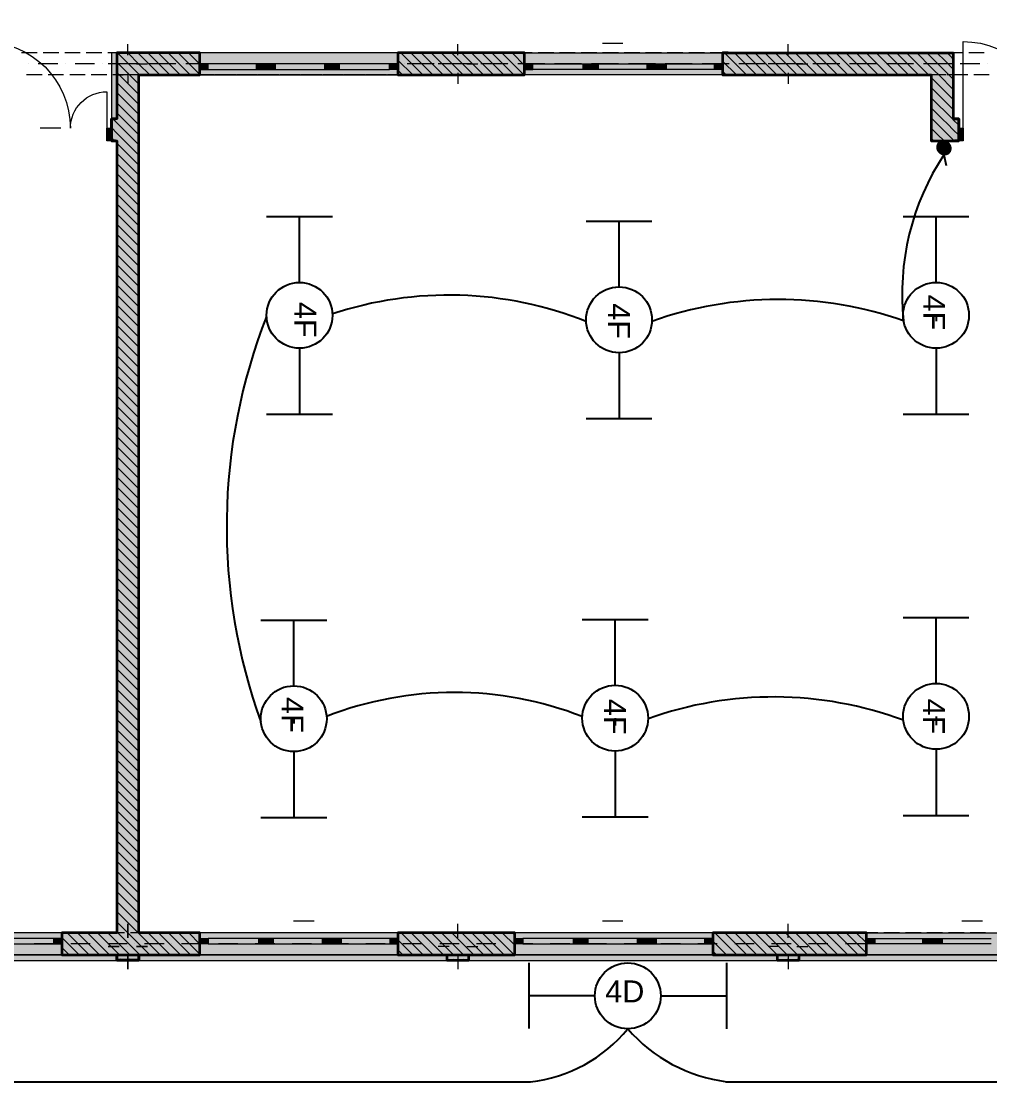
# Model space of a CAD drawing. Header units: inches. Extents: x 206002 to 410047, y 60394 to 83306.
# Drawn here: x 251650 to 260475, y 62708 to 72376 of the extents above; entities that cross this region are included whole.
import ezdxf

# ---------------------------------------------------------------- set-up
doc = ezdxf.new("R2010")
doc.units = ezdxf.units.IN
doc.header["$MEASUREMENT"] = 0
for name, color, linetype in [('LIGHTING', 1, 'Continuous'), ('PDF_Annotation - Text', 7, 'Continuous'), ('PDF_Structural - Bearing', 7, 'Continuous')]:
    doc.layers.add(name, color=color, linetype=linetype)
doc.styles.get("Standard").update_dxf_attribs({"font": 'arial.ttf'})

msp = doc.modelspace()

# ---------------------------------------------------------------- hatches: boundary and pattern name
at = {"layer": 'LIGHTING'}
h = msp.add_hatch(dxfattribs=at)
h.set_pattern_fill('ANSI31', color=1)
h.set_pattern_definition([(45, (8846.19801, -1.31773), (-0.08838834765, 0.08838834765), [])])
h.paths.add_polyline_path([(260122.9, 71223.3, 0.319475), (260079.9, 71283.6), (260038.1, 71283.6, 0.319475), (259995.1, 71223.3, 1)])

# ---------------------------------------------------------------- linework, layer by layer
for p, q in [((260057.5, 71158.5), (260076.8, 71060.6)), ((253885.6, 70594.7), (254485.6, 70594.7)), ((254185.6, 69994.7), (254185.6, 70594.7)), ((259685.6, 70594.7), (260285.6, 70594.7)), ((259985.6, 69994.7), (259985.6, 70594.7)), ((256797.4, 70553.3), (257397.4, 70553.3)), ((257097.4, 69953.3), (257097.4, 70553.3)), ((259985.6, 69694.7), (259985.6, 69642.1)), ((254185.6, 69394.7), (254185.6, 68794.7)), ((257097.4, 69353.3), (257097.4, 68753.3)), ((259985.6, 69394.7), (259985.6, 68794.7)), ((253885.6, 68794.7), (254485.6, 68794.7)), ((256797.4, 68753.3), (257397.4, 68753.3)), ((259685.6, 68794.7), (260285.6, 68794.7)), ((253833.3, 66917.5), (254433.3, 66917.5)), ((254133.3, 66317.5), (254133.3, 66917.5)), ((256762.3, 66922.6), (257362.3, 66922.6)), ((257062.3, 66322.6), (257062.3, 66922.6)), ((259685.6, 66939.1), (260285.6, 66939.1)), ((259985.6, 66339.1), (259985.6, 66939.1)), ((259985.6, 66039.1), (259985.6, 65958.8)), ((254133.3, 66017.5), (254133.3, 65973.4)), ((257062.3, 66023.6), (257062.3, 65956.9)), ((259985.6, 65739.1), (259985.6, 65134.5)), ((254133.3, 65717.5), (254133.3, 65117.5)), ((257062.3, 65722.6), (257062.3, 65123.6)), ((253833.3, 65117.5), (254433.3, 65117.5)), ((256762.3, 65123.6), (257362.3, 65123.6)), ((259685.6, 65134.5), (260285.6, 65134.5)), ((256275.3, 63793.3), (256275.3, 63193.3)), ((258076.8, 63791.9), (258076.8, 63191.9)), ((256876.8, 63491.9), (256275.3, 63491.9)), ((257476.8, 63491.9), (258076.8, 63491.9)), ((249038.1, 62708.3), (256289.9, 62708.3)), ((258069.6, 62708.3), (262396, 62708.3))]:
    msp.add_line(p, q, dxfattribs=at)
for centre in [(254185.6, 69694.7), (259985.6, 69694.7), (257097.4, 69653.3), (257062.3, 66022.6), (259985.6, 66039.1), (254133.3, 66017.5), (257176.8, 63491.9)]:
    msp.add_circle(centre, 300, dxfattribs=at)
for centre, radius, start, end in [((261979.5, 69890.1), 2302.8, 146.57763, 186.12538), ((255548.5, 66494.2), 3384.5, 68.33929, 108.3083), ((258549.9, 66402.7), 3436.3, 70.62545, 109.60071), ((258750.3, 67769.7), 5228.2, 158.5054, 199.91079), ((255596, 63053.3), 3203.8, 68.64432, 111.29338), ((258505.4, 62819.8), 3396.1, 69.62665, 109.66934), ((256139.9, 64040.3), 1339.7, 276.50019, 320.71007), ((258256.8, 64126.5), 1428.6, 220.87447, 262.81046)]:
    msp.add_arc(centre, radius, start, end, dxfattribs=at)
at = {"layer": 'PDF_Annotation - Text', "lineweight": 9}
for points in [[(256945.8, 72176.4), (257132.9, 72176.4)], [(251823.4, 71403.3), (252010.2, 71403.3)], [(254132.4, 64174.6), (254319.5, 64174.6)], [(256945.8, 64174.6), (257132.9, 64174.6)], [(260220.8, 64174.6), (260407.9, 64174.6)]]:
    msp.add_lwpolyline(points, dxfattribs=at)
at = {"layer": 'PDF_Structural - Bearing', "lineweight": 18}
msp.add_lwpolyline([(271070.4, 74292.9), (240590.2, 74292.9), (240590.2, 81254.4), (237582.3, 81254.4), (237582.3, 74292.9), (207102.1, 74292.9), (207102.1, 65369.4), (216627.1, 65369.4), (216627.1, 63865.4), (261745.9, 63865.4), (261745.9, 65369.4), (271070.4, 65369.4)], close=True, dxfattribs=at)
for points in [[(251308.4, 71400.2), (251308.4, 72190.3, -0.414213), (252098.5, 71400.2, -0.414195), (252431.4, 71733.1), (252431.4, 71400.2)], [(260231.9, 71400.2), (260231.9, 72190.3, -0.414212), (261022, 71400.2, -0.414195), (261354.9, 71733.1), (261354.9, 71400.2)]]:
    msp.add_lwpolyline(points, format="xyb", dxfattribs=at)
at = {"layer": 'PDF_Structural - Bearing', "lineweight": 0}
for points in [[(252621.9, 72067), (252621.9, 72167.3)], [(255629.8, 72067), (255629.8, 72167.3)], [(258637.7, 72067), (258637.7, 72167.3)], [(252541.7, 71986.8), (252441.4, 71986.8)], [(252621.9, 71986.8), (252621.9, 71986.8)], [(252702.1, 71986.8), (252802.3, 71986.8)], [(255549.6, 71986.8), (255449.3, 71986.8)], [(255629.8, 71986.8), (255629.8, 71986.8)], [(255710, 71986.8), (255810.3, 71986.8)], [(258557.5, 71986.8), (258457.2, 71986.8)], [(258637.7, 71986.8), (258637.7, 71986.8)], [(258717.9, 71986.8), (258818.2, 71986.8)], [(252621.9, 71906.6), (252621.9, 71806.3)], [(255629.8, 71906.6), (255629.8, 71806.3)], [(258637.7, 71906.6), (258637.7, 71806.3)], [(252621.9, 64021.5), (252621.9, 64146.8)], [(255629.8, 64021.5), (255629.8, 64146.8)], [(258637.7, 64021.5), (258637.7, 64146.8)], [(252541.7, 63941.3), (252441.4, 63941.3)], [(252621.9, 63941.3), (252621.9, 63941.3)], [(252621.9, 63941.3), (252621.9, 63941.3)], [(252621.9, 63941.3), (252621.9, 63941.3)], [(252702.1, 63941.3), (252802.3, 63941.3)], [(255549.6, 63941.3), (255449.3, 63941.3)], [(255629.8, 63941.3), (255629.8, 63941.3)], [(255710, 63941.3), (255810.3, 63941.3)], [(258557.5, 63941.3), (258457.2, 63941.3)], [(258637.7, 63941.3), (258637.7, 63941.3)], [(258717.9, 63941.3), (258818.2, 63941.3)], [(252621.9, 63861.1), (252621.9, 63735.8)], [(255629.8, 63861.1), (255629.8, 63735.8)], [(258637.7, 63861.1), (258637.7, 63735.8)]]:
    msp.add_lwpolyline(points, dxfattribs=at)
at = {"layer": 'PDF_Structural - Bearing', "lineweight": 18}
for points in [[(261745.9, 63951.2), (261745.9, 63865.4), (216627.1, 63865.4), (216627.1, 63815.3), (261796, 63815.3), (261796, 63865.4), (261796, 65319.2), (264753.8, 65319.2), (264803.9, 65319.2), (264803.9, 72087), (264753.8, 72087), (264753.8, 65369.4), (261796, 65369.4), (261745.9, 65369.4), (261745.9, 63865.4), (261668.3, 63865.4)], [(251795.5, 72087), (251654, 72087)], [(251991.6, 72087), (251850.1, 72087)], [(252187.7, 72087), (252046.3, 72087)], [(252383.8, 72087), (252242.4, 72087)], [(252580, 72087), (252438.5, 72087)], [(252578, 72087), (252521.6, 72087), (252471.5, 72087), (252471.5, 71485.5), (252521.6, 71485.5), (252521.6, 71886.5), (252578, 71886.5)], [(252774.1, 72087), (252632.6, 72087)], [(252776.1, 72087), (252634.6, 72087)], [(252970.2, 72087), (252828.7, 72087)], [(252972.2, 72087), (252830.7, 72087)], [(253166.3, 72087), (253024.8, 72087)], [(253168.3, 72087), (253026.8, 72087)], [(253362.4, 72087), (253220.9, 72087)], [(253364.5, 72087), (253223, 72087)], [(253558.5, 72087), (253417.1, 72087)], [(253560.6, 72087), (253419.2, 72087)], [(253754.8, 72087), (253613.2, 72087)], [(253756.8, 72087), (253615.3, 72087)], [(253950.9, 72087), (253809.4, 72087)], [(253952.9, 72087), (253811.4, 72087)], [(254147, 72087), (254005.5, 72087)], [(254149, 72087), (254007.5, 72087)], [(254343.1, 72087), (254201.6, 72087)], [(254345.1, 72087), (254203.6, 72087)], [(254539.2, 72087), (254397.7, 72087)], [(254541.2, 72087), (254399.8, 72087)], [(254735.3, 72087), (254593.9, 72087)], [(254737.3, 72087), (254595.9, 72087)], [(254931.4, 72087), (254790, 72087)], [(254933.5, 72087), (254792, 72087)], [(255127.6, 72087), (254986.1, 72087)], [(255129.7, 72087), (254988.1, 72087)], [(255323.7, 72087), (255182.2, 72087)], [(255325.8, 72087), (255184.3, 72087)], [(255519.9, 72087), (255378.3, 72087)], [(255521.9, 72087), (255380.4, 72087)], [(255716, 72087), (255574.5, 72087)], [(255718, 72087), (255576.5, 72087)], [(255912.1, 72087), (255770.7, 72087)], [(255914.1, 72087), (255772.7, 72087)], [(256108.2, 72087), (255966.8, 72087)], [(256110.3, 72087), (255968.8, 72087)], [(256304.4, 72087), (256162.9, 72087)], [(256306.4, 72087), (256164.9, 72087)], [(256500.5, 72087), (256359, 72087)], [(256502.5, 72087), (256361, 72087)], [(256696.6, 72087), (256555.1, 72087)], [(256698.6, 72087), (256557.1, 72087)], [(256892.7, 72087), (256751.2, 72087)], [(256894.8, 72087), (256753.2, 72087)], [(257088.8, 72087), (256947.4, 72087)], [(257090.9, 72087), (256949.5, 72087)], [(257285, 72087), (257143.5, 72087)], [(257287.1, 72087), (257145.6, 72087)], [(257481.2, 72087), (257339.7, 72087)], [(257483.2, 72087), (257341.7, 72087)], [(257677.3, 72087), (257535.8, 72087)], [(257679.3, 72087), (257537.8, 72087)], [(257873.4, 72087), (257731.9, 72087)], [(257875.4, 72087), (257733.9, 72087)], [(258069.5, 72087), (257928, 72087)], [(258071.5, 72087), (257930, 72087)], [(258265.6, 72087), (258124.2, 72087)], [(258267.6, 72087), (258126.2, 72087)], [(258461.7, 72087), (258320.3, 72087)], [(258463.7, 72087), (258322.3, 72087)], [(258657.9, 72087), (258516.4, 72087)], [(258660, 72087), (258518.4, 72087)], [(258854, 72087), (258712.5, 72087)], [(258856.1, 72087), (258714.6, 72087)], [(259050.2, 72087), (258908.6, 72087)], [(259052.2, 72087), (258910.7, 72087)], [(259246.3, 72087), (259104.8, 72087)], [(259248.3, 72087), (259106.8, 72087)], [(259442.4, 72087), (259301, 72087)], [(259444.4, 72087), (259303, 72087)], [(259638.5, 72087), (259497.1, 72087)], [(259640.5, 72087), (259499.1, 72087)], [(259834.7, 72087), (259693.2, 72087)], [(259836.7, 72087), (259695.2, 72087)], [(260030.8, 72087), (259889.3, 72087)], [(260032.8, 72087), (259891.3, 72087)], [(260141.7, 72087), (260085.4, 72087)], [(260228.9, 72087), (260087.4, 72087)], [(260425.1, 72087), (260283.5, 72087)], [(251840.9, 71886.5), (251699.4, 71886.5)], [(252037, 71886.5), (251895.6, 71886.5)], [(252233.1, 71886.5), (252091.7, 71886.5)], [(252429.3, 71886.5), (252287.8, 71886.5)], [(252625.4, 71886.5), (252483.9, 71886.5)], [(252774.1, 71886.5), (252632.6, 71886.5)], [(252821.5, 71886.5), (252680, 71886.5)], [(252970.2, 71886.5), (252828.7, 71886.5)], [(253017.6, 71886.5), (252876.1, 71886.5)], [(253166.3, 71886.5), (253024.8, 71886.5)], [(253213.8, 71886.5), (253072.3, 71886.5)], [(253362.4, 71886.5), (253220.9, 71886.5)], [(253409.9, 71886.5), (253268.5, 71886.5)], [(253558.5, 71886.5), (253417.1, 71886.5)], [(253606.1, 71886.5), (253464.6, 71886.5)], [(253754.8, 71886.5), (253613.2, 71886.5)], [(253802.2, 71886.5), (253660.7, 71886.5)], [(253950.9, 71886.5), (253809.4, 71886.5)], [(253998.3, 71886.5), (253856.8, 71886.5)], [(254147, 71886.5), (254005.5, 71886.5)], [(254194.4, 71886.5), (254052.9, 71886.5)], [(254343.1, 71886.5), (254201.6, 71886.5)], [(254390.5, 71886.5), (254249.1, 71886.5)], [(254539.2, 71886.5), (254397.7, 71886.5)], [(254586.6, 71886.5), (254445.2, 71886.5)], [(254735.3, 71886.5), (254593.9, 71886.5)], [(254782.8, 71886.5), (254641.3, 71886.5)], [(254931.4, 71886.5), (254790, 71886.5)], [(254979, 71886.5), (254837.4, 71886.5)], [(255127.6, 71886.5), (254986.1, 71886.5)], [(255175.1, 71886.5), (255033.6, 71886.5)], [(255323.7, 71886.5), (255182.2, 71886.5)], [(255371.2, 71886.5), (255229.7, 71886.5)], [(255519.9, 71886.5), (255378.3, 71886.5)], [(255567.3, 71886.5), (255425.9, 71886.5)], [(255716, 71886.5), (255574.5, 71886.5)], [(255763.4, 71886.5), (255622, 71886.5)], [(255912.1, 71886.5), (255770.7, 71886.5)], [(255959.6, 71886.5), (255818.1, 71886.5)], [(256108.2, 71886.5), (255966.8, 71886.5)], [(256155.7, 71886.5), (256014.2, 71886.5)], [(256304.4, 71886.5), (256162.9, 71886.5)], [(256351.8, 71886.5), (256210.3, 71886.5)], [(256500.5, 71886.5), (256359, 71886.5)], [(256547.9, 71886.5), (256406.4, 71886.5)], [(256696.6, 71886.5), (256555.1, 71886.5)], [(256744.1, 71886.5), (256602.5, 71886.5)], [(256892.7, 71886.5), (256751.2, 71886.5)], [(256940.2, 71886.5), (256798.8, 71886.5)], [(257088.8, 71886.5), (256947.4, 71886.5)], [(257136.4, 71886.5), (256994.9, 71886.5)], [(257285, 71886.5), (257143.5, 71886.5)], [(257332.5, 71886.5), (257191, 71886.5)], [(257481.2, 71886.5), (257339.7, 71886.5)], [(257528.6, 71886.5), (257387.1, 71886.5)], [(257677.3, 71886.5), (257535.8, 71886.5)], [(257724.7, 71886.5), (257583.2, 71886.5)], [(257873.4, 71886.5), (257731.9, 71886.5)], [(257920.8, 71886.5), (257779.3, 71886.5)], [(258069.5, 71886.5), (257928, 71886.5)], [(258116.9, 71886.5), (257975.5, 71886.5)], [(258265.6, 71886.5), (258124.2, 71886.5)], [(258313.1, 71886.5), (258171.6, 71886.5)], [(258461.7, 71886.5), (258320.3, 71886.5)], [(258509.3, 71886.5), (258367.7, 71886.5)], [(258657.9, 71886.5), (258516.4, 71886.5)], [(258705.4, 71886.5), (258563.9, 71886.5)], [(258854, 71886.5), (258712.5, 71886.5)], [(258901.5, 71886.5), (258760, 71886.5)], [(259050.2, 71886.5), (258908.6, 71886.5)], [(259097.6, 71886.5), (258956.1, 71886.5)], [(259246.3, 71886.5), (259104.8, 71886.5)], [(259293.7, 71886.5), (259152.3, 71886.5)], [(259442.4, 71886.5), (259301, 71886.5)], [(259489.8, 71886.5), (259348.4, 71886.5)], [(259638.5, 71886.5), (259497.1, 71886.5)], [(259686, 71886.5), (259544.5, 71886.5)], [(259834.7, 71886.5), (259693.2, 71886.5)], [(259882.1, 71886.5), (259740.6, 71886.5)], [(260030.8, 71886.5), (259889.3, 71886.5)], [(260078.2, 71886.5), (259936.7, 71886.5)], [(260141.7, 71886.5), (260085.4, 71886.5)], [(260274.4, 71886.5), (260132.8, 71886.5)], [(260470.5, 71886.5), (260329.1, 71886.5)], [(251807.2, 64065.9), (251665.8, 64065.9)], [(252003.3, 64065.9), (251861.9, 64065.9)], [(252199.5, 64065.9), (252058, 64065.9)], [(252395.7, 64065.9), (252254.1, 64065.9)], [(252591.8, 64065.9), (252450.3, 64065.9)], [(252787.9, 64065.9), (252646.4, 64065.9)], [(252984, 64065.9), (252842.6, 64065.9)], [(253180.1, 64065.9), (253038.7, 64065.9)], [(253376.3, 64065.9), (253234.8, 64065.9)], [(253572.4, 64065.9), (253430.9, 64065.9)], [(253768.5, 64065.9), (253627, 64065.9)], [(253964.6, 64065.9), (253823.1, 64065.9)], [(254160.8, 64065.9), (254019.2, 64065.9)], [(254356.9, 64065.9), (254215.5, 64065.9)], [(254553.1, 64065.9), (254411.6, 64065.9)], [(254749.2, 64065.9), (254607.7, 64065.9)], [(254945.3, 64065.9), (254803.8, 64065.9)], [(255141.4, 64065.9), (254999.9, 64065.9)], [(255337.5, 64065.9), (255196, 64065.9)], [(255533.6, 64065.9), (255392.2, 64065.9)], [(255729.8, 64065.9), (255588.3, 64065.9)], [(255926, 64065.9), (255784.4, 64065.9)], [(256122.1, 64065.9), (255980.6, 64065.9)], [(256318.2, 64065.9), (256176.7, 64065.9)], [(256514.3, 64065.9), (256372.8, 64065.9)], [(256710.4, 64065.9), (256569, 64065.9)], [(256906.6, 64065.9), (256765.1, 64065.9)], [(257102.7, 64065.9), (256961.2, 64065.9)], [(257298.8, 64065.9), (257157.3, 64065.9)], [(257494.9, 64065.9), (257353.4, 64065.9)], [(257691.1, 64065.9), (257549.5, 64065.9)], [(257887.2, 64065.9), (257745.8, 64065.9)], [(258083.4, 64065.9), (257941.9, 64065.9)], [(258279.5, 64065.9), (258138, 64065.9)], [(258475.6, 64065.9), (258334.1, 64065.9)], [(258671.7, 64065.9), (258530.2, 64065.9)], [(258867.8, 64065.9), (258726.3, 64065.9)], [(259063.9, 64065.9), (258922.5, 64065.9)], [(259260, 64065.9), (259118.6, 64065.9)], [(259456.3, 64065.9), (259314.7, 64065.9)], [(259652.4, 64065.9), (259510.9, 64065.9)], [(259848.5, 64065.9), (259707, 64065.9)], [(260044.6, 64065.9), (259903.1, 64065.9)], [(260240.7, 64065.9), (260099.3, 64065.9)], [(260436.8, 64065.9), (260295.4, 64065.9)], [(251807.2, 63865.4), (251665.8, 63865.4)], [(252003.3, 63865.4), (251861.9, 63865.4)], [(252199.5, 63865.4), (252058, 63865.4)], [(252395.7, 63865.4), (252254.1, 63865.4)], [(252591.8, 63865.4), (252450.3, 63865.4)], [(252787.9, 63865.4), (252646.4, 63865.4)], [(252984, 63865.4), (252842.6, 63865.4)], [(253180.1, 63865.4), (253038.7, 63865.4)], [(253376.3, 63865.4), (253234.8, 63865.4)], [(253572.4, 63865.4), (253430.9, 63865.4)], [(253768.5, 63865.4), (253627, 63865.4)], [(253964.6, 63865.4), (253823.1, 63865.4)], [(254160.8, 63865.4), (254019.2, 63865.4)], [(254356.9, 63865.4), (254215.5, 63865.4)], [(254553.1, 63865.4), (254411.6, 63865.4)], [(254749.2, 63865.4), (254607.7, 63865.4)], [(254945.3, 63865.4), (254803.8, 63865.4)], [(255141.4, 63865.4), (254999.9, 63865.4)], [(255337.5, 63865.4), (255196, 63865.4)], [(255533.6, 63865.4), (255392.2, 63865.4)], [(255729.8, 63865.4), (255588.3, 63865.4)], [(255926, 63865.4), (255784.4, 63865.4)], [(256122.1, 63865.4), (255980.6, 63865.4)], [(256318.2, 63865.4), (256176.7, 63865.4)], [(256514.3, 63865.4), (256372.8, 63865.4)], [(256710.4, 63865.4), (256569, 63865.4)], [(256906.6, 63865.4), (256765.1, 63865.4)], [(257102.7, 63865.4), (256961.2, 63865.4)], [(257298.8, 63865.4), (257157.3, 63865.4)], [(257494.9, 63865.4), (257353.4, 63865.4)], [(257691.1, 63865.4), (257549.5, 63865.4)], [(257887.2, 63865.4), (257745.8, 63865.4)], [(258083.4, 63865.4), (257941.9, 63865.4)], [(258279.5, 63865.4), (258138, 63865.4)], [(258475.6, 63865.4), (258334.1, 63865.4)], [(258671.7, 63865.4), (258530.2, 63865.4)], [(258867.8, 63865.4), (258726.3, 63865.4)], [(259063.9, 63865.4), (258922.5, 63865.4)], [(259260, 63865.4), (259118.6, 63865.4)], [(259456.3, 63865.4), (259314.7, 63865.4)], [(259652.4, 63865.4), (259510.9, 63865.4)], [(259848.5, 63865.4), (259707, 63865.4)], [(260044.6, 63865.4), (259903.1, 63865.4)], [(260240.7, 63865.4), (260099.3, 63865.4)], [(260436.8, 63865.4), (260295.4, 63865.4)]]:
    msp.add_lwpolyline(points, dxfattribs=at)
at = {"layer": 'PDF_Structural - Bearing', "lineweight": 35}
for points in [[(253277.6, 72087), (252722.1, 72087), (252521.6, 72087), (252521.6, 71485.5), (252471.5, 71485.5), (252471.5, 71400.2), (252471.5, 71284.9), (252521.6, 71284.9), (252521.6, 64065.9), (252020.3, 64065.9), (252020.3, 64015.8), (252020.3, 63965.7), (252020.3, 63865.4), (252070.4, 63865.4)], [(253228.3, 63865.4), (253278.4, 63865.4), (253278.4, 63965.7), (253278.4, 64015.8), (253278.4, 64065.9), (252722.1, 64065.9), (252722.1, 71886.5), (253277.6, 71886.5), (253277.6, 71936.6), (253277.6, 71986.8), (253277.6, 72087), (253227.5, 72087)], [(255132.5, 72087), (255082.3, 72087), (255082.3, 71986.8), (255082.3, 71936.6), (255082.3, 71886.5), (256236.6, 71886.5), (256236.6, 71936.6), (256236.6, 71986.8), (256236.6, 72087), (256186.5, 72087)], [(256236.6, 72087), (255082.3, 72087)], [(258091.5, 72087), (258041.3, 72087), (260141.7, 72087), (260141.7, 71886.5), (260141.7, 71485.5), (260191.8, 71485.5), (260191.8, 71400.2), (260191.8, 71485.5), (260154.7, 71485.5), (260191.8, 71485.5)], [(258041.3, 72087), (258041.3, 71986.8), (258041.3, 71936.6), (258041.3, 71886.5), (259941.1, 71886.5), (259941.1, 71284.9), (260141.7, 71284.9), (260191.8, 71284.9), (260191.8, 71400.2), (260191.8, 71284.9), (260154.7, 71284.9), (260191.8, 71284.9)], [(252471.5, 71284.9), (252508.6, 71284.9), (252471.5, 71284.9), (252471.5, 71400.2), (252471.5, 71485.5), (252508.6, 71485.5), (252471.5, 71485.5), (252508.6, 71485.5)], [(252471.5, 71485.5), (252471.5, 71400.2), (252471.5, 71284.9), (252508.6, 71284.9)], [(260154.7, 71284.9), (260191.8, 71284.9), (260191.8, 71400.2), (260191.8, 71485.5), (260154.7, 71485.5)], [(256096.8, 63865.4), (256146.9, 63865.4), (256146.9, 63965.7), (256146.9, 64015.8), (256146.9, 64065.9), (255083.1, 64065.9), (255083.1, 64015.8), (255083.1, 63965.7), (255083.1, 63865.4), (255133.3, 63865.4)], [(255730.1, 64065.9), (255730.1, 64066.6), (255529.5, 64066.6), (255529.5, 64065.9)], [(259301.2, 63865.4), (259351.3, 63865.4), (259351.3, 63965.7), (259351.3, 64015.8), (259351.3, 64065.9), (257951.7, 64065.9), (257951.7, 64015.8), (257951.7, 63965.7), (257951.7, 63865.4), (258001.8, 63865.4)], [(258738, 64065.9), (258738, 64066.6), (258537.4, 64066.6), (258537.4, 64065.9)], [(252020.3, 63865.4), (253278.4, 63865.4)], [(252521.6, 63865.4), (252521.6, 63816), (252722.1, 63816), (252722.1, 63865.4)], [(255083.1, 63865.4), (256146.9, 63865.4)], [(255529.5, 63865.4), (255529.5, 63816), (255730.1, 63816), (255730.1, 63865.4)], [(257951.7, 63865.4), (259351.3, 63865.4)], [(258537.4, 63865.4), (258537.4, 63816), (258738, 63816), (258738, 63865.4)]]:
    msp.add_lwpolyline(points, dxfattribs=at)
at = {"layer": 'PDF_Structural - Bearing', "lineweight": 9}
for points in [[(252528.2, 72087), (252722.1, 71893.1), (252728.8, 71886.5)], [(252620.5, 72087), (252722.1, 71985.4), (252821, 71886.5)], [(252712.6, 72087), (252722.1, 72077.5), (252913.1, 71886.5)], [(252804.8, 72087), (253005.3, 71886.5)], [(252896.9, 72087), (253097.4, 71886.5)], [(252989.1, 72087), (253189.7, 71886.5)], [(253081.3, 72087), (253277.6, 71890.7)], [(253173.4, 72087), (253277.6, 71982.9)], [(253265.6, 72087), (253277.6, 72075.1)], [(255108.9, 72087), (255309.4, 71886.5)], [(255201.1, 72087), (255401.6, 71886.5)], [(255293.3, 72087), (255493.8, 71886.5)], [(255385.4, 72087), (255586, 71886.5)], [(255477.6, 72087), (255678.1, 71886.5)], [(255569.7, 72087), (255770.3, 71886.5)], [(255662, 72087), (255862.5, 71886.5)], [(255754.1, 72087), (255954.6, 71886.5)], [(255846.3, 72087), (256046.8, 71886.5)], [(255938.4, 72087), (256138.9, 71886.5)], [(256030.6, 72087), (256231.2, 71886.5)], [(256122.8, 72087), (256236.6, 71973.2)], [(256214.9, 72087), (256236.6, 72065.5)], [(258058.3, 72087), (258258.8, 71886.5)], [(258150.4, 72087), (258350.9, 71886.5)], [(258242.6, 72087), (258443.1, 71886.5)], [(258334.8, 72087), (258535.3, 71886.5)], [(258427, 72087), (258627.5, 71886.5)], [(258519.1, 72087), (258719.6, 71886.5)], [(258611.2, 72087), (258811.8, 71886.5)], [(258703.4, 72087), (258903.9, 71886.5)], [(258795.6, 72087), (258996.2, 71886.5)], [(258887.8, 72087), (259088.3, 71886.5)], [(258979.9, 72087), (259180.4, 71886.5)], [(259072, 72087), (259272.6, 71886.5)], [(259164.3, 72087), (259364.8, 71886.5)], [(259256.4, 72087), (259457, 71886.5)], [(259348.6, 72087), (259549.1, 71886.5)], [(259440.7, 72087), (259641.2, 71886.5)], [(259533, 72087), (259733.5, 71886.5)], [(259625.1, 72087), (259825.6, 71886.5)], [(259717.2, 72087), (259917.8, 71886.5)], [(259975.5, 71920.9), (259941.1, 71955.3), (259809.4, 72087)], [(260141.7, 71846.9), (260102.2, 71886.5), (260021.7, 71967), (259941.1, 72047.4), (259901.6, 72087)], [(260067.7, 72013.1), (259993.8, 72087)], [(260141.7, 72031.3), (260113.8, 72059.2), (260085.9, 72087)], [(252521.6, 72001.5), (252722.1, 71801)], [(255082.3, 72021.5), (255217.3, 71886.5)], [(255082.3, 71929.3), (255125.2, 71886.5)], [(258041.3, 72011.8), (258166.7, 71886.5)], [(260141.7, 71939.2), (260067.8, 72013.1)], [(252521.6, 71909.4), (252722.1, 71708.8)], [(258041.3, 71919.7), (258074.4, 71886.5)], [(259941.1, 71863.2), (260141.7, 71662.6)], [(260141.7, 71754.8), (260009.9, 71886.5), (259975.5, 71920.9)], [(252521.6, 71817.2), (252722.1, 71616.7)], [(259941.1, 71771), (260141.7, 71570.5)], [(252521.6, 71725), (252722.1, 71524.5)], [(260138.1, 71481.9), (260134.5, 71485.5), (259941.1, 71678.8)], [(252521.6, 71632.8), (252722.1, 71432.3)], [(252521.6, 71540.7), (252722.1, 71340.2)], [(260191.8, 71336), (260141.7, 71386.1), (260092, 71435.8), (260042.3, 71485.5), (259941.1, 71586.6)], [(252484.7, 71485.5), (252521.6, 71448.6), (252722.1, 71248)], [(260150.7, 71284.9), (260141.7, 71294), (260045.9, 71389.7), (259950.2, 71485.5), (259941.1, 71494.5)], [(260191.8, 71428.1), (260141.7, 71478.2), (260138.2, 71481.9)], [(252471.5, 71406.5), (252521.6, 71356.3), (252722.1, 71155.8)], [(260058.5, 71284.9), (259999.9, 71343.7), (259941.1, 71402.3)], [(252471.5, 71314.3), (252500.9, 71284.9)], [(252521.6, 71264.2), (252722.1, 71063.7)], [(259966.4, 71284.9), (259953.8, 71297.6), (259941.1, 71310.1)], [(252521.6, 71172), (252722.1, 70971.5)], [(252521.6, 71079.9), (252722.1, 70879.4)], [(252521.6, 70987.7), (252722.1, 70787.1)], [(252521.6, 70895.5), (252722.1, 70695)], [(252521.6, 70803.4), (252722.1, 70602.8)], [(252521.6, 70711.2), (252722.1, 70510.7)], [(252521.6, 70619), (252722.1, 70418.5)], [(252521.6, 70526.8), (252722.1, 70326.3)], [(252521.6, 70434.7), (252722.1, 70234.2)], [(252521.6, 70342.6), (252722.1, 70142)], [(252521.6, 70250.4), (252722.1, 70049.9)], [(252521.6, 70158.2), (252722.1, 69957.6)], [(252521.6, 70066), (252722.1, 69865.5)], [(252521.6, 69973.9), (252722.1, 69773.4)], [(252521.6, 69881.7), (252722.1, 69681.2)], [(252521.6, 69789.5), (252722.1, 69589)], [(252521.6, 69697.4), (252722.1, 69496.8)], [(252521.6, 69605.2), (252722.1, 69404.7)], [(252521.6, 69513.1), (252722.1, 69312.5)], [(252521.6, 69420.8), (252722.1, 69220.3)], [(252521.6, 69328.7), (252722.1, 69128.2)], [(252521.6, 69236.5), (252722.1, 69036)], [(252521.6, 69144.4), (252722.1, 68943.9)], [(252521.6, 69052.2), (252722.1, 68851.6)], [(252521.6, 68960), (252722.1, 68759.5)], [(252521.6, 68867.9), (252722.1, 68667.3)], [(252521.6, 68775.7), (252722.1, 68575.2)], [(252521.6, 68683.5), (252722.1, 68483)], [(252521.6, 68591.3), (252722.1, 68390.8)], [(252521.6, 68499.2), (252722.1, 68298.7)], [(252521.6, 68407.1), (252722.1, 68206.5)], [(252521.6, 68314.9), (252722.1, 68114.4)], [(252521.6, 68222.7), (252722.1, 68022.1)], [(252521.6, 68130.5), (252722.1, 67930)], [(252521.6, 68038.4), (252722.1, 67837.9)], [(252521.6, 67946.2), (252722.1, 67745.7)], [(252521.6, 67854), (252722.1, 67653.5)], [(252521.6, 67761.9), (252722.1, 67561.3)], [(252521.6, 67669.7), (252722.1, 67469.2)], [(252521.6, 67577.6), (252722.1, 67377)], [(252521.6, 67485.3), (252722.1, 67284.8)], [(252521.6, 67393.2), (252722.1, 67192.7)], [(252521.6, 67301), (252722.1, 67100.5)], [(252521.6, 67208.9), (252722.1, 67008.4)], [(252521.6, 67116.7), (252722.1, 66916.1)], [(252521.6, 67024.5), (252722.1, 66824)], [(252521.6, 66932.4), (252722.1, 66731.8)], [(252521.6, 66840.2), (252722.1, 66639.7)], [(252521.6, 66748), (252722.1, 66547.5)], [(252521.6, 66655.8), (252722.1, 66455.3)], [(252521.6, 66563.7), (252722.1, 66363.2)], [(252521.6, 66471.6), (252722.1, 66271)], [(252521.6, 66379.4), (252722.1, 66178.9)], [(252521.6, 66287.2), (252722.1, 66086.6)], [(252521.6, 66195), (252722.1, 65994.5)], [(252521.6, 66102.9), (252722.1, 65902.4)], [(252521.6, 66010.7), (252722.1, 65810.2)], [(252521.6, 65918.5), (252722.1, 65718)], [(252521.6, 65826.4), (252722.1, 65625.8)], [(252521.6, 65734.2), (252722.1, 65533.7)], [(252521.6, 65642.1), (252722.1, 65441.5)], [(252521.6, 65549.8), (252722.1, 65349.3)], [(252521.6, 65457.7), (252722.1, 65257.2)], [(252521.6, 65365.6), (252722.1, 65165)], [(252521.6, 65273.4), (252722.1, 65072.9)], [(252521.6, 65181.2), (252722.1, 64980.6)], [(252521.6, 65089), (252722.1, 64888.5)], [(252521.6, 64996.9), (252722.1, 64796.4)], [(252521.6, 64904.7), (252722.1, 64704.2)], [(252521.6, 64812.5), (252722.1, 64612)], [(252521.6, 64720.4), (252722.1, 64519.8)], [(252521.6, 64628.2), (252722.1, 64427.7)], [(252521.6, 64536.1), (252722.1, 64335.5)], [(252521.6, 64443.8), (252722.1, 64243.3)], [(252521.6, 64351.7), (252722.1, 64151.2)], [(252521.6, 64259.5), (252715.2, 64065.9), (252915.7, 63865.4)], [(252521.6, 64167.4), (252623.1, 64065.9), (252823.6, 63865.4)], [(252020.3, 64023.5), (252178.4, 63865.4)], [(252070.1, 64065.9), (252270.6, 63865.4)], [(252162.3, 64065.9), (252362.8, 63865.4)], [(252254.4, 64065.9), (252454.9, 63865.4)], [(252346.5, 64065.9), (252547.1, 63865.4)], [(252438.7, 64065.9), (252639.2, 63865.4)], [(252521.6, 64075.3), (252530.9, 64065.9), (252731.5, 63865.4)], [(252807.4, 64065.9), (253007.9, 63865.4)], [(252899.6, 64065.9), (253100.1, 63865.4)], [(252991.7, 64065.9), (253192.3, 63865.4)], [(253083.9, 64065.9), (253278.4, 63871.4)], [(253176, 64065.9), (253278.4, 63963.7)], [(253268.3, 64065.9), (253278.4, 64055.8)], [(255083.1, 64002.2), (255219.9, 63865.4)], [(255111.5, 64065.9), (255312.1, 63865.4)], [(255203.8, 64065.9), (255404.3, 63865.4)], [(255295.9, 64065.9), (255496.4, 63865.4)], [(255388.1, 64065.9), (255588.6, 63865.4)], [(255480.2, 64065.9), (255680.7, 63865.4)], [(255572.4, 64065.9), (255773, 63865.4)], [(255664.6, 64065.9), (255865.1, 63865.4)], [(255756.7, 64065.9), (255957.3, 63865.4)], [(255848.9, 64065.9), (256049.4, 63865.4)], [(255941.1, 64065.9), (256141.6, 63865.4)], [(256033.3, 64065.9), (256146.9, 63952.2)], [(256125.4, 64065.9), (256146.9, 64044.4)], [(257968.7, 64065.9), (258169.3, 63865.4)], [(258060.9, 64065.9), (258261.4, 63865.4)], [(258153, 64065.9), (258353.6, 63865.4)], [(258245.3, 64065.9), (258445.8, 63865.4)], [(258337.4, 64065.9), (258537.9, 63865.4)], [(258429.6, 64065.9), (258630.1, 63865.4)], [(258521.7, 64065.9), (258722.2, 63865.4)], [(258613.8, 64065.9), (258814.4, 63865.4)], [(258706.1, 64065.9), (258906.6, 63865.4)], [(258798.2, 64065.9), (258998.8, 63865.4)], [(258890.4, 64065.9), (259090.9, 63865.4)], [(258982.5, 64065.9), (259183, 63865.4)], [(259074.8, 64065.9), (259275.3, 63865.4)], [(259166.9, 64065.9), (259351.3, 63881.5)], [(259259, 64065.9), (259351.3, 63973.7)], [(259351.2, 64065.9), (259351.3, 64065.9)], [(252020.3, 63931.4), (252086.3, 63865.4)], [(255083.1, 63910), (255127.8, 63865.4)], [(257951.7, 63990.8), (258077.1, 63865.4)], [(257951.7, 63898.6), (257984.9, 63865.4)]]:
    msp.add_lwpolyline(points, dxfattribs=at)
at = {"layer": 'PDF_Structural - Bearing', "lineweight": 13}
for points in [[(253277.6, 72087), (253227.5, 72087)], [(255082.3, 72087), (255132.5, 72087)], [(256236.6, 72087), (256186.5, 72087)], [(258041.3, 72087), (258091.5, 72087)], [(253791.4, 71986.8), (253352.8, 71986.8)], [(253352.8, 71936.6), (253791.4, 71936.6)], [(254412.6, 71986.8), (253966.9, 71986.8)], [(253966.9, 71936.6), (254412.6, 71936.6)], [(255007.1, 71986.8), (254548.9, 71986.8)], [(254548.9, 71936.6), (255007.1, 71936.6)], [(256311.8, 71986.8), (256770, 71986.8)], [(256770, 71936.6), (256311.8, 71936.6)], [(256906.4, 71986.8), (257352, 71986.8)], [(257352, 71936.6), (256906.4, 71936.6)], [(257527.5, 71986.8), (257966.1, 71986.8)], [(257966.1, 71936.6), (257527.5, 71936.6)], [(251945.1, 64015.8), (251506.4, 64015.8)], [(253811.8, 64015.8), (253353.6, 64015.8)], [(254393.8, 64015.8), (253948.2, 64015.8)], [(255008, 64015.8), (254569.3, 64015.8)], [(256680.4, 64015.8), (256222.1, 64015.8)], [(257262.4, 64015.8), (256816.7, 64015.8)], [(257876.5, 64015.8), (257437.8, 64015.8)], [(259426.5, 64015.8), (259865.1, 64015.8)], [(260040.6, 64015.8), (260486.3, 64015.8)], [(251506.4, 63965.7), (251945.1, 63965.7)], [(253353.6, 63965.7), (253811.8, 63965.7)], [(253948.2, 63965.7), (254393.8, 63965.7)], [(254569.3, 63965.7), (255008, 63965.7)], [(256222.1, 63965.7), (256680.4, 63965.7)], [(256816.7, 63965.7), (257262.4, 63965.7)], [(257437.8, 63965.7), (257876.5, 63965.7)], [(259865.1, 63965.7), (259426.5, 63965.7)], [(260486.3, 63965.7), (260040.6, 63965.7)], [(252020.3, 63865.4), (252070.4, 63865.4)], [(253278.4, 63865.4), (253228.3, 63865.4)], [(255083.1, 63865.4), (255133.3, 63865.4)], [(256146.9, 63865.4), (256096.8, 63865.4)], [(257951.7, 63865.4), (258001.8, 63865.4)], [(259351.3, 63865.4), (259301.2, 63865.4)]]:
    msp.add_lwpolyline(points, dxfattribs=at)
for points in [[(253277.6, 71886.5), (255082.3, 71886.5), (255082.3, 71936.6), (255082.3, 71986.8), (255082.3, 71936.6), (255007.1, 71936.6), (255007.1, 71986.8), (255082.3, 71986.8), (255082.3, 72087), (253277.6, 72087), (253277.6, 71986.8), (253277.6, 71936.6)], [(258041.3, 71886.5), (256236.6, 71886.5), (256236.6, 71936.6), (256236.6, 71986.8), (256236.6, 71936.6), (256311.8, 71936.6), (256311.8, 71986.8), (256236.6, 71986.8), (256236.6, 72087), (258041.3, 72087), (258041.3, 71986.8), (258041.3, 71936.6)], [(253277.6, 71936.6), (253352.8, 71936.6), (253352.8, 71986.8), (253277.6, 71986.8)], [(253879.2, 71936.6), (253966.9, 71936.6), (253966.9, 71986.8), (253879.2, 71986.8), (253791.4, 71986.8), (253791.4, 71936.6)], [(254480.8, 71936.6), (254548.9, 71936.6), (254548.9, 71986.8), (254480.8, 71986.8), (254412.6, 71986.8), (254412.6, 71936.6)], [(256838.2, 71936.6), (256770, 71936.6), (256770, 71986.8), (256838.2, 71986.8), (256906.4, 71986.8), (256906.4, 71936.6)], [(257439.8, 71936.6), (257352, 71936.6), (257352, 71986.8), (257439.8, 71986.8), (257527.5, 71986.8), (257527.5, 71936.6)], [(258041.3, 71936.6), (257966.1, 71936.6), (257966.1, 71986.8), (258041.3, 71986.8)], [(252020.3, 64065.9), (250215.5, 64065.9), (250215.5, 64015.8), (250215.5, 63965.7), (250215.5, 64015.8), (250290.7, 64015.8), (250290.7, 63965.7), (250215.5, 63965.7), (250215.5, 63865.4), (252020.3, 63865.4), (252020.3, 63965.7), (252020.3, 64015.8)], [(252020.3, 64015.8), (251945.1, 64015.8), (251945.1, 63965.7), (252020.3, 63965.7)], [(255083.1, 64065.9), (253278.4, 64065.9), (253278.4, 64015.8), (253278.4, 63965.7), (253278.4, 64015.8), (253353.6, 64015.8), (253353.6, 63965.7), (253278.4, 63965.7), (253278.4, 63865.4), (255083.1, 63865.4), (255083.1, 63965.7), (255083.1, 64015.8)], [(253880, 64015.8), (253811.8, 64015.8), (253811.8, 63965.7), (253880, 63965.7), (253948.2, 63965.7), (253948.2, 64015.8)], [(254481.6, 64015.8), (254393.8, 64015.8), (254393.8, 63965.7), (254481.6, 63965.7), (254569.3, 63965.7), (254569.3, 64015.8)], [(255083.1, 64015.8), (255008, 64015.8), (255008, 63965.7), (255083.1, 63965.7)], [(257951.7, 64065.9), (256146.9, 64065.9), (256146.9, 64015.8), (256146.9, 63965.7), (256146.9, 64015.8), (256222.1, 64015.8), (256222.1, 63965.7), (256146.9, 63965.7), (256146.9, 63865.4), (257951.7, 63865.4), (257951.7, 63965.7), (257951.7, 64015.8)], [(256748.5, 64015.8), (256680.4, 64015.8), (256680.4, 63965.7), (256748.5, 63965.7), (256816.7, 63965.7), (256816.7, 64015.8)], [(257350.1, 64015.8), (257262.4, 64015.8), (257262.4, 63965.7), (257350.1, 63965.7), (257437.8, 63965.7), (257437.8, 64015.8)], [(257951.7, 64015.8), (257876.5, 64015.8), (257876.5, 63965.7), (257951.7, 63965.7)], [(259351.3, 64065.9), (261156, 64065.9), (261156, 64015.8), (261156, 63965.7), (261156, 64015.8), (261080.8, 64015.8), (261080.8, 63965.7), (261156, 63965.7), (261156, 63865.4), (259351.3, 63865.4), (259351.3, 63965.7), (259351.3, 64015.8)], [(259351.3, 64015.8), (259426.5, 64015.8), (259426.5, 63965.7), (259351.3, 63965.7)], [(259952.9, 64015.8), (260040.6, 64015.8), (260040.6, 63965.7), (259952.9, 63965.7), (259865.1, 63965.7), (259865.1, 64015.8)]]:
    msp.add_lwpolyline(points, close=True, dxfattribs=at)
at = {"layer": 'PDF_Structural - Bearing', "lineweight": 20}
for points in [[(251717.3, 71986.8), (251717.3, 71986.8)], [(251982.5, 71986.8), (251805.6, 71986.8)], [(252053.3, 71986.8), (252053.3, 71986.8)], [(252318.6, 71986.8), (252141.7, 71986.8)], [(252389.3, 71986.8), (252389.3, 71986.8)], [(252654.6, 71986.8), (252477.7, 71986.8)], [(252723.8, 71986.8), (252521.6, 71986.8)], [(252725.3, 71986.8), (252725.3, 71986.8)], [(252794.6, 71986.8), (252794.6, 71986.8)], [(252990.6, 71986.8), (252813.8, 71986.8)], [(253059.9, 71986.8), (252883.1, 71986.8)], [(253061.3, 71986.8), (253061.3, 71986.8)], [(253130.6, 71986.8), (253130.6, 71986.8)], [(253326.6, 71986.8), (253149.8, 71986.8)], [(253395.9, 71986.8), (253219, 71986.8)], [(253397.3, 71986.8), (253397.3, 71986.8)], [(253466.6, 71986.8), (253466.6, 71986.8)], [(253662.6, 71986.8), (253485.7, 71986.8)], [(253731.9, 71986.8), (253555, 71986.8)], [(253733.4, 71986.8), (253733.4, 71986.8)], [(253802.7, 71986.8), (253802.7, 71986.8)], [(253998.7, 71986.8), (253821.8, 71986.8)], [(254068, 71986.8), (253891.1, 71986.8)], [(254069.4, 71986.8), (254069.4, 71986.8)], [(254138.7, 71986.8), (254138.7, 71986.8)], [(254334.7, 71986.8), (254157.8, 71986.8)], [(254404, 71986.8), (254227.1, 71986.8)], [(254405.5, 71986.8), (254405.5, 71986.8)], [(254474.7, 71986.8), (254474.7, 71986.8)], [(254670.7, 71986.8), (254493.9, 71986.8)], [(254739.9, 71986.8), (254563.2, 71986.8)], [(254741.4, 71986.8), (254741.4, 71986.8)], [(254810.7, 71986.8), (254810.7, 71986.8)], [(255006.8, 71986.8), (254829.9, 71986.8)], [(255076, 71986.8), (254899.2, 71986.8)], [(255077.4, 71986.8), (255077.4, 71986.8)], [(255146.7, 71986.8), (255146.7, 71986.8)], [(255342.7, 71986.8), (255165.9, 71986.8)], [(255412, 71986.8), (255235.1, 71986.8)], [(255413.5, 71986.8), (255413.5, 71986.8)], [(255482.8, 71986.8), (255482.8, 71986.8)], [(255678.8, 71986.8), (255502, 71986.8)], [(255748.1, 71986.8), (255571.2, 71986.8)], [(255749.5, 71986.8), (255749.5, 71986.8)], [(255818.8, 71986.8), (255818.8, 71986.8)], [(256014.8, 71986.8), (255837.9, 71986.8)], [(256084.1, 71986.8), (255907.2, 71986.8)], [(256085.6, 71986.8), (256085.6, 71986.8)], [(256154.9, 71986.8), (256154.9, 71986.8)], [(256350.8, 71986.8), (256174, 71986.8)], [(256420.1, 71986.8), (256243.3, 71986.8)], [(256421.6, 71986.8), (256421.6, 71986.8)], [(256490.9, 71986.8), (256490.9, 71986.8)], [(256686.9, 71986.8), (256510, 71986.8)], [(256756.2, 71986.8), (256579.3, 71986.8)], [(256757.6, 71986.8), (256757.6, 71986.8)], [(256826.8, 71986.8), (256826.8, 71986.8)], [(257022.9, 71986.8), (256846, 71986.8)], [(257092.1, 71986.8), (256915.3, 71986.8)], [(257093.6, 71986.8), (257093.6, 71986.8)], [(257162.9, 71986.8), (257162.9, 71986.8)], [(257358.9, 71986.8), (257182.1, 71986.8)], [(257428.2, 71986.8), (257251.4, 71986.8)], [(257429.6, 71986.8), (257429.6, 71986.8)], [(257498.9, 71986.8), (257498.9, 71986.8)], [(257694.9, 71986.8), (257518.1, 71986.8)], [(257764.2, 71986.8), (257587.3, 71986.8)], [(257765.7, 71986.8), (257765.7, 71986.8)], [(257835, 71986.8), (257835, 71986.8)], [(258030.9, 71986.8), (257854, 71986.8)], [(258100.2, 71986.8), (257923.3, 71986.8)], [(258101.7, 71986.8), (258101.7, 71986.8)], [(258171, 71986.8), (258171, 71986.8)], [(258367, 71986.8), (258190.1, 71986.8)], [(258436.3, 71986.8), (258259.4, 71986.8)], [(258437.7, 71986.8), (258437.7, 71986.8)], [(258507, 71986.8), (258507, 71986.8)], [(258703, 71986.8), (258526.1, 71986.8)], [(258772.3, 71986.8), (258595.4, 71986.8)], [(258773.8, 71986.8), (258773.8, 71986.8)], [(258843, 71986.8), (258843, 71986.8)], [(259039.1, 71986.8), (258862.2, 71986.8)], [(259108.3, 71986.8), (258931.5, 71986.8)], [(259109.8, 71986.8), (259109.8, 71986.8)], [(259179, 71986.8), (259179, 71986.8)], [(259375.1, 71986.8), (259198.2, 71986.8)], [(259444.3, 71986.8), (259267.5, 71986.8)], [(259445.7, 71986.8), (259445.7, 71986.8)], [(259515, 71986.8), (259515, 71986.8)], [(259711, 71986.8), (259534.2, 71986.8)], [(259780.3, 71986.8), (259603.4, 71986.8)], [(259781.8, 71986.8), (259781.8, 71986.8)], [(259851.1, 71986.8), (259851.1, 71986.8)], [(260047.1, 71986.8), (259870.3, 71986.8)], [(260141.7, 71986.8), (259939.5, 71986.8)], [(260117.8, 71986.8), (260117.8, 71986.8)], [(260383.1, 71986.8), (260206.2, 71986.8)], [(260453.9, 71986.8), (260453.9, 71986.8)], [(251678.3, 63965.7), (251678.3, 63965.7)], [(251943.6, 63965.7), (251766.7, 63965.7)], [(252014.4, 63965.7), (252014.4, 63965.7)], [(252279.7, 63965.7), (252102.8, 63965.7)], [(252350.4, 63965.7), (252350.4, 63965.7)], [(252615.7, 63965.7), (252438.8, 63965.7)], [(252686.4, 63965.7), (252686.4, 63965.7)], [(252951.6, 63965.7), (252774.8, 63965.7)], [(253022.4, 63965.7), (253022.4, 63965.7)], [(253287.7, 63965.7), (253110.9, 63965.7)], [(253358.4, 63965.7), (253358.4, 63965.7)], [(253623.7, 63965.7), (253446.8, 63965.7)], [(253694.5, 63965.7), (253694.5, 63965.7)], [(253959.8, 63965.7), (253782.9, 63965.7)], [(254030.5, 63965.7), (254030.5, 63965.7)], [(254295.8, 63965.7), (254118.9, 63965.7)], [(254366.5, 63965.7), (254366.5, 63965.7)], [(254631.8, 63965.7), (254454.9, 63965.7)], [(254702.5, 63965.7), (254702.5, 63965.7)], [(254967.8, 63965.7), (254791, 63965.7)], [(255038.5, 63965.7), (255038.5, 63965.7)], [(255303.8, 63965.7), (255127, 63965.7)], [(255374.6, 63965.7), (255374.6, 63965.7)], [(255639.8, 63965.7), (255463, 63965.7)], [(255710.6, 63965.7), (255710.6, 63965.7)], [(255975.9, 63965.7), (255799, 63965.7)], [(256046.6, 63965.7), (256046.6, 63965.7)], [(256311.9, 63965.7), (256135, 63965.7)], [(256382.7, 63965.7), (256382.7, 63965.7)], [(256648, 63965.7), (256471.1, 63965.7)], [(256718.7, 63965.7), (256718.7, 63965.7)], [(256984, 63965.7), (256807.1, 63965.7)], [(257054.7, 63965.7), (257054.7, 63965.7)], [(257319.9, 63965.7), (257143.2, 63965.7)], [(257390.7, 63965.7), (257390.7, 63965.7)], [(257656, 63965.7), (257479.2, 63965.7)], [(257726.7, 63965.7), (257726.7, 63965.7)], [(257992, 63965.7), (257815.1, 63965.7)], [(258062.8, 63965.7), (258062.8, 63965.7)], [(258328.1, 63965.7), (258151.2, 63965.7)], [(258398.8, 63965.7), (258398.8, 63965.7)], [(258664.1, 63965.7), (258487.2, 63965.7)], [(258734.9, 63965.7), (258734.9, 63965.7)], [(259000.1, 63965.7), (258823.2, 63965.7)], [(259070.9, 63965.7), (259070.9, 63965.7)], [(259336.1, 63965.7), (259159.3, 63965.7)], [(259406.8, 63965.7), (259406.8, 63965.7)], [(259672.1, 63965.7), (259495.3, 63965.7)], [(259742.9, 63965.7), (259742.9, 63965.7)], [(260008.2, 63965.7), (259831.3, 63965.7)], [(260078.9, 63965.7), (260078.9, 63965.7)], [(260344.2, 63965.7), (260167.3, 63965.7)], [(260414.9, 63965.7), (260414.9, 63965.7)]]:
    msp.add_lwpolyline(points, dxfattribs=at)
for points in [[(252471.5, 71284.9), (252431.4, 71284.9), (252431.4, 71400.2), (252471.5, 71400.2)], [(260191.8, 71400.2), (260231.9, 71400.2), (260231.9, 71284.9), (260191.8, 71284.9)]]:
    msp.add_lwpolyline(points, close=True, dxfattribs=at)
at = {"layer": 'PDF_Structural - Bearing', "lineweight": 0}
for points in [[(252621.9, 64146.8), (252621.9, 64021.5)], [(252441.4, 63941.3), (252541.7, 63941.3)], [(252802.3, 63941.3), (252702.1, 63941.3)], [(252621.9, 63735.8), (252621.9, 63861.1)]]:
    msp.add_lwpolyline(points, close=True, dxfattribs=at)
at = {"layer": 'PDF_Structural - Bearing', "lineweight": 35}
msp.add_lwpolyline([(252722.1, 63865.4), (252722.1, 63816), (252521.6, 63816), (252521.6, 63865.4), (252521.6, 63816), (252722.1, 63816)], close=True, dxfattribs=at)
at = {"layer": 'PDF_Structural - Bearing', "lineweight": 15}
for points in [[(252554.3, 63831.3), (252554.3, 63831.3)], [(252554.3, 63831.3), (252554.3, 63831.3)], [(252554.3, 63831.3), (252554.3, 63831.3)], [(252597.7, 63856.4), (252597.7, 63856.4)], [(252597.7, 63856.4), (252597.7, 63856.4)], [(252597.7, 63856.4), (252597.7, 63856.4)], [(252641.1, 63831.3), (252641.1, 63831.3)], [(252641.1, 63831.3), (252641.1, 63831.3)], [(252641.1, 63831.3), (252641.1, 63831.3)], [(252684.5, 63856.4), (252684.5, 63856.4)], [(252684.5, 63856.4), (252684.5, 63856.4)], [(252684.5, 63856.4), (252684.5, 63856.4)], [(255550, 63856.4), (255550, 63856.4)], [(255593.4, 63831.3), (255593.4, 63831.3)], [(255636.8, 63856.4), (255636.8, 63856.4)], [(255680.2, 63831.3), (255680.2, 63831.3)], [(255723.6, 63856.4), (255723.6, 63856.4)], [(258545.7, 63831.3), (258545.7, 63831.3)], [(258589.1, 63856.4), (258589.1, 63856.4)], [(258632.5, 63831.3), (258632.5, 63831.3)], [(258675.9, 63856.4), (258675.9, 63856.4)], [(258719.3, 63831.3), (258719.3, 63831.3)]]:
    msp.add_lwpolyline(points, dxfattribs=at)
at = {"layer": 'PDF_Structural - Bearing', "color": 7, "lineweight": 0, "true_color": 0xffffff, "transparency": 33554559}
for points in [[(252521.6, 71485.5), (252471.5, 71485.5), (252521.6, 72087), (252471.5, 72087)], [(252722.1, 64065.9), (252521.6, 64065.9), (252722.1, 72087), (252521.6, 72087)], [(252722.1, 72087), (253277.6, 72087), (252722.1, 71886.5), (253277.6, 71886.5)], [(253277.6, 72087), (255082.3, 72087), (253277.6, 71886.5), (255082.3, 71886.5)], [(255082.3, 72087), (256236.6, 72087), (255082.3, 71886.5), (256236.6, 71886.5)], [(258041.3, 72087), (258041.3, 71886.5), (256236.6, 72087), (256236.6, 71886.5)], [(259941.1, 72087), (259941.1, 71886.5), (258041.3, 72087), (258041.3, 71886.5)], [(260141.7, 71886.5), (259941.1, 71886.5), (260141.7, 72087)], [(259941.1, 71886.5), (259941.1, 72087), (260141.7, 72087)], [(253277.6, 71936.6), (253352.8, 71936.6), (253277.6, 71986.8), (253352.8, 71986.8)], [(253791.4, 71986.8), (253352.8, 71986.8), (253791.4, 71936.6), (253352.8, 71936.6)], [(253879.2, 71986.8), (253791.4, 71986.8), (253879.2, 71936.6), (253791.4, 71936.6)], [(253879.2, 71936.6), (253966.9, 71936.6), (253879.2, 71986.8), (253966.9, 71986.8)], [(254412.6, 71986.8), (253966.9, 71986.8), (254412.6, 71936.6), (253966.9, 71936.6)], [(254480.8, 71986.8), (254412.6, 71986.8), (254480.8, 71936.6), (254412.6, 71936.6)], [(254480.8, 71936.6), (254548.9, 71936.6), (254480.8, 71986.8), (254548.9, 71986.8)], [(255007.1, 71986.8), (254548.9, 71986.8), (255007.1, 71936.6), (254548.9, 71936.6)], [(255082.3, 71986.8), (255007.1, 71986.8), (255082.3, 71936.6), (255007.1, 71936.6)], [(256236.6, 71986.8), (256236.6, 71936.6), (256311.8, 71986.8), (256311.8, 71936.6)], [(256311.8, 71986.8), (256311.8, 71936.6), (256770, 71986.8), (256770, 71936.6)], [(256838.2, 71936.6), (256838.2, 71986.8), (256770, 71936.6), (256770, 71986.8)], [(256838.2, 71986.8), (256838.2, 71936.6), (256906.4, 71986.8), (256906.4, 71936.6)], [(256906.4, 71986.8), (256906.4, 71936.6), (257352, 71986.8), (257352, 71936.6)], [(257439.8, 71936.6), (257439.8, 71986.8), (257352, 71936.6), (257352, 71986.8)], [(257439.8, 71986.8), (257439.8, 71936.6), (257527.5, 71986.8), (257527.5, 71936.6)], [(257527.5, 71986.8), (257527.5, 71936.6), (257966.1, 71986.8), (257966.1, 71936.6)], [(258041.3, 71936.6), (258041.3, 71986.8), (257966.1, 71936.6), (257966.1, 71986.8)], [(259941.1, 71886.5), (260141.7, 71886.5), (259941.1, 71485.5), (260141.7, 71485.5)], [(252521.6, 71284.9), (252471.5, 71284.9), (252521.6, 71485.5), (252471.5, 71485.5)], [(260141.7, 71284.9), (259941.1, 71284.9), (260141.7, 71485.5)], [(260141.7, 71485.5), (259941.1, 71284.9), (259941.1, 71485.5)], [(260141.7, 71485.5), (260191.8, 71485.5), (260141.7, 71284.9), (260191.8, 71284.9)], [(252471.5, 71284.9), (252471.5, 71400.2), (252431.4, 71284.9), (252431.4, 71400.2)], [(260191.8, 71400.2), (260191.8, 71284.9), (260231.9, 71400.2), (260231.9, 71284.9)], [(252020.3, 63865.4), (250215.5, 63865.4), (252020.3, 64065.9), (250215.5, 64065.9)], [(251506.4, 63965.7), (251945.1, 63965.7), (251506.4, 64015.8), (251945.1, 64015.8)], [(252020.3, 64015.8), (251945.1, 64015.8), (252020.3, 63965.7), (251945.1, 63965.7)], [(252020.3, 64065.9), (253278.4, 64065.9), (252020.3, 63865.4), (253278.4, 63865.4)], [(255083.1, 63865.4), (253278.4, 63865.4), (255083.1, 64065.9), (253278.4, 64065.9)], [(253278.4, 63965.7), (253353.6, 63965.7), (253278.4, 64015.8), (253353.6, 64015.8)], [(253353.6, 63965.7), (253811.8, 63965.7), (253353.6, 64015.8), (253811.8, 64015.8)], [(253880, 64015.8), (253811.8, 64015.8), (253880, 63965.7), (253811.8, 63965.7)], [(253880, 63965.7), (253948.2, 63965.7), (253880, 64015.8), (253948.2, 64015.8)], [(253948.2, 63965.7), (254393.8, 63965.7), (253948.2, 64015.8), (254393.8, 64015.8)], [(254481.6, 64015.8), (254393.8, 64015.8), (254481.6, 63965.7), (254393.8, 63965.7)], [(254481.6, 63965.7), (254569.3, 63965.7), (254481.6, 64015.8), (254569.3, 64015.8)], [(254569.3, 63965.7), (255008, 63965.7), (254569.3, 64015.8), (255008, 64015.8)], [(255083.1, 64015.8), (255008, 64015.8), (255083.1, 63965.7), (255008, 63965.7)], [(256146.9, 63865.4), (255083.1, 63865.4), (256146.9, 64065.9), (255083.1, 64065.9)], [(255529.5, 64066.6), (255730.1, 64066.6), (255529.5, 64065.9), (255730.1, 64065.9)], [(257951.7, 63865.4), (256146.9, 63865.4), (257951.7, 64065.9), (256146.9, 64065.9)], [(256146.9, 63965.7), (256222.1, 63965.7), (256146.9, 64015.8), (256222.1, 64015.8)], [(256222.1, 63965.7), (256680.4, 63965.7), (256222.1, 64015.8), (256680.4, 64015.8)], [(256748.5, 64015.8), (256680.4, 64015.8), (256748.5, 63965.7), (256680.4, 63965.7)], [(256748.5, 63965.7), (256816.7, 63965.7), (256748.5, 64015.8), (256816.7, 64015.8)], [(256816.7, 63965.7), (257262.4, 63965.7), (256816.7, 64015.8), (257262.4, 64015.8)], [(257350.1, 64015.8), (257262.4, 64015.8), (257350.1, 63965.7), (257262.4, 63965.7)], [(257350.1, 63965.7), (257437.8, 63965.7), (257350.1, 64015.8), (257437.8, 64015.8)], [(257437.8, 63965.7), (257876.5, 63965.7), (257437.8, 64015.8), (257876.5, 64015.8)], [(257951.7, 64015.8), (257876.5, 64015.8), (257951.7, 63965.7), (257876.5, 63965.7)], [(259351.3, 63865.4), (257951.7, 63865.4), (259351.3, 64065.9), (257951.7, 64065.9)], [(258537.4, 64066.6), (258738, 64066.6), (258537.4, 64065.9), (258738, 64065.9)], [(259351.3, 63865.4), (259351.3, 64065.9), (261156, 63865.4), (261156, 64065.9)], [(259351.3, 64015.8), (259351.3, 63965.7), (259426.5, 64015.8), (259426.5, 63965.7)], [(259865.1, 63965.7), (259865.1, 64015.8), (259426.5, 63965.7), (259426.5, 64015.8)], [(259952.9, 63965.7), (259952.9, 64015.8), (259865.1, 63965.7), (259865.1, 64015.8)], [(259952.9, 64015.8), (259952.9, 63965.7), (260040.6, 64015.8), (260040.6, 63965.7)], [(260486.3, 63965.7), (260486.3, 64015.8), (260040.6, 63965.7), (260040.6, 64015.8)], [(261745.9, 63865.4), (261745.9, 63815.3), (216627.1, 63865.4), (216627.1, 63815.3)], [(252521.6, 63865.4), (252722.1, 63865.4), (252521.6, 63816), (252722.1, 63816)], [(252521.6, 63865.4), (252722.1, 63865.4), (252521.6, 63816), (252722.1, 63816)], [(252521.6, 63865.4), (252722.1, 63865.4), (252521.6, 63816), (252722.1, 63816)], [(255529.5, 63865.4), (255730.1, 63865.4), (255529.5, 63816), (255730.1, 63816)], [(258537.4, 63865.4), (258738, 63865.4), (258537.4, 63816), (258738, 63816)]]:
    msp.add_solid(points, dxfattribs=at)
at = {"layer": 'PDF_Structural - Bearing', "lineweight": 0, "transparency": 33554559}
msp.add_solid([(252521.6, 64065.9), (252722.1, 64065.9), (252521.6, 63865.4), (252722.1, 63865.4)], dxfattribs=at)

# ---------------------------------------------------------------- texts
at = {"layer": 'LIGHTING', "char_height": 200, "attachment_point": 1, "rotation": 270}
for insert in [(254339.5, 69816.9), (260068.5, 69884.2), (257197.3, 69805.2), (254222.2, 66215.6), (257160.7, 66199.1), (260066.5, 66201)]:
    msp.add_mtext_dynamic_manual_height_columns('4F', width=175.49, gutter_width=1, heights=[0], dxfattribs=dict(at, insert=insert))
at = {"layer": 'LIGHTING', "insert": (256970.9, 63632.4), "char_height": 200, "attachment_point": 1}
msp.add_mtext_dynamic_manual_height_columns('4D', width=175.49, gutter_width=1, heights=[0], dxfattribs=at)

doc.saveas('drawing.dxf')
